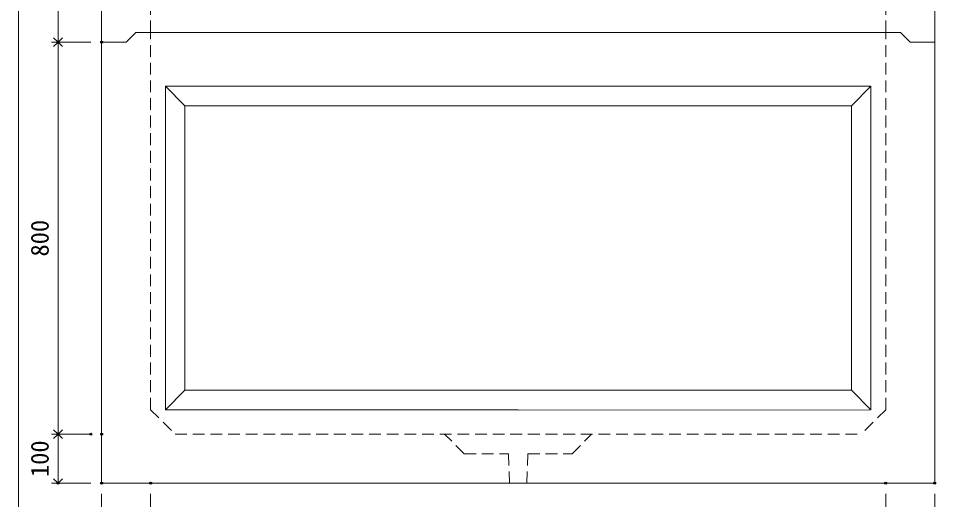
# Model space of a CAD drawing. Units: millimetres, scale not verified. Extents: x -6420 to 6420, y -3029 to 3030.
# Drawn here: x -1740 to 132, y -1569 to -587 of the extents above; entities that cross this region are included whole.
import ezdxf
from ezdxf.enums import TextEntityAlignment as Align

# ---------------------------------------------------------------- set-up
doc = ezdxf.new("R2010")
doc.units = ezdxf.units.MM
doc.header["$LTSCALE"] = 20
doc.header["$PDMODE"] = 32
doc.header["$PDSIZE"] = 4
doc.linetypes.add('DASHED1', pattern=[1.8, 1.2, -0.6])
doc.layers.add('0-1_Defpoints', color=7, linetype='Continuous')
for name, color, linetype, lineweight in [('0-2_waku', 7, 'Continuous', 18), ('0-3_gaikei', 7, 'Continuous', 18), ('0-4_kakure', 7, 'DASHED1', 5), ('0-5_sunpou', 7, 'Continuous', 5), ('0-8_uchigawa', 6, 'Continuous', 18)]:
    doc.layers.add(name, color=color, linetype=linetype, lineweight=lineweight)
doc.styles.add('ＭＳ ゴシック', font='')
doc.styles.get('ＭＳ ゴシック').set_extended_font_data('MS Gothic')

# ---------------------------------------------------------------- blocks, each defined once
blk = doc.blocks.new('_Open90')
at = {"layer": '0-5_sunpou'}
blk.add_line((0, 0), (-1, 0), dxfattribs=at)
blk.add_lwpolyline([(-0.5, 0.5), (0, 0), (-0.5, -0.5)], dxfattribs=at)
blk = doc.blocks.new('D76')
at = {"layer": '0-1_Defpoints'}
for p in [(1013.24, 2361.83), (924.21, 1961.83), (1013.24, 1961.83)]:
    blk.add_point(p, dxfattribs=at)
at = {"layer": '0-5_sunpou'}
for p, q in [((991.24, 2361.83), (911.21, 2361.83)), ((924.21, 2343.83), (924.21, 1979.83)), ((991.24, 1961.83), (911.21, 1961.83))]:
    blk.add_line(p, q, dxfattribs=at)
at = {"layer": '0-5_sunpou', "xscale": 18, "yscale": 18}
for p, rotation in [((924.21, 2361.83), 90), ((924.21, 1961.83), 270)]:
    blk.add_blockref('_Open90', p, dxfattribs=dict(at, rotation=rotation))
at = {"layer": '0-5_sunpou', "style": 'ＭＳ ゴシック'}
blk.add_text('400', height=36.66, rotation=90, dxfattribs=at).set_placement((916.21, 2124.33), align=Align.BOTTOM_LEFT)
blk = doc.blocks.new('D59')
at = {"layer": '0-1_Defpoints'}
for p in [(1013.24, 1961.83), (924.21, 1161.83), (1013.24, 1161.83)]:
    blk.add_point(p, dxfattribs=at)
at = {"layer": '0-5_sunpou'}
for p, q in [((991.24, 1961.83), (911.21, 1961.83)), ((924.21, 1943.83), (924.21, 1179.83)), ((991.24, 1161.83), (911.21, 1161.83))]:
    blk.add_line(p, q, dxfattribs=at)
at = {"layer": '0-5_sunpou', "xscale": 18, "yscale": 18}
for p, rotation in [((924.21, 1961.83), 90), ((924.21, 1161.83), 270)]:
    blk.add_blockref('_Open90', p, dxfattribs=dict(at, rotation=rotation))
at = {"layer": '0-5_sunpou', "style": 'ＭＳ ゴシック'}
blk.add_text('800', height=36.66, rotation=90, dxfattribs=at).set_placement((916.21, 1524.33), align=Align.BOTTOM_LEFT)
blk = doc.blocks.new('D60')
at = {"layer": '0-1_Defpoints'}
for p in [(991.24, 1161.83), (924.21, 1061.83), (1013.24, 1061.83)]:
    blk.add_point(p, dxfattribs=at)
at = {"layer": '0-5_sunpou'}
for p, q in [((969.24, 1161.83), (911.21, 1161.83)), ((924.21, 1143.83), (924.21, 1079.83)), ((991.24, 1061.83), (911.21, 1061.83))]:
    blk.add_line(p, q, dxfattribs=at)
at = {"layer": '0-5_sunpou', "xscale": 18, "yscale": 18}
for p, rotation in [((924.21, 1161.83), 90), ((924.21, 1061.83), 270)]:
    blk.add_blockref('_Open90', p, dxfattribs=dict(at, rotation=rotation))
at = {"layer": '0-5_sunpou', "style": 'ＭＳ ゴシック'}
blk.add_text('100', height=36.66, rotation=90, dxfattribs=at).set_placement((916.21, 1074.33), align=Align.BOTTOM_LEFT)
blk = doc.blocks.new('D61')
at = {"layer": '0-1_Defpoints'}
for p in [(1013.24, 1061.83), (1113.24, 1061.83), (1113.24, 944.12)]:
    blk.add_point(p, dxfattribs=at)
at = {"layer": '0-5_sunpou'}
for p, q in [((1013.24, 1039.83), (1013.24, 931.12)), ((1113.24, 1039.83), (1113.24, 931.12)), ((1031.24, 944.12), (1095.24, 944.12))]:
    blk.add_line(p, q, dxfattribs=at)
at = {"layer": '0-5_sunpou', "xscale": 18, "yscale": 18, "rotation": 180}
blk.add_blockref('_Open90', (1013.24, 944.12), dxfattribs=at)
at = {"layer": '0-5_sunpou', "xscale": 18, "yscale": 18}
blk.add_blockref('_Open90', (1113.24, 944.12), dxfattribs=at)
at = {"layer": '0-5_sunpou', "style": 'ＭＳ ゴシック'}
blk.add_text('100', height=36.66, dxfattribs=at).set_placement((1025.74, 952.12), align=Align.BOTTOM_LEFT)
blk = doc.blocks.new('D62')
at = {"layer": '0-1_Defpoints'}
for p in [(1113.24, 1061.83), (2613.24, 1061.83), (2613.24, 944.12)]:
    blk.add_point(p, dxfattribs=at)
at = {"layer": '0-5_sunpou'}
for p, q in [((1113.24, 1039.83), (1113.24, 931.12)), ((2613.24, 1039.83), (2613.24, 931.12)), ((1131.24, 944.12), (2595.24, 944.12))]:
    blk.add_line(p, q, dxfattribs=at)
at = {"layer": '0-5_sunpou', "xscale": 18, "yscale": 18, "rotation": 180}
blk.add_blockref('_Open90', (1113.24, 944.12), dxfattribs=at)
at = {"layer": '0-5_sunpou', "xscale": 18, "yscale": 18}
blk.add_blockref('_Open90', (2613.24, 944.12), dxfattribs=at)
at = {"layer": '0-5_sunpou', "style": 'ＭＳ ゴシック'}
blk.add_text('1500', height=36.66, dxfattribs=at).set_placement((1813.24, 952.12), align=Align.BOTTOM_LEFT)
blk = doc.blocks.new('D63')
at = {"layer": '0-1_Defpoints'}
for p in [(2613.24, 1061.83), (2713.24, 1061.83), (2713.24, 944.12)]:
    blk.add_point(p, dxfattribs=at)
at = {"layer": '0-5_sunpou'}
for p, q in [((2613.24, 1039.83), (2613.24, 931.12)), ((2713.24, 1039.83), (2713.24, 931.12)), ((2631.24, 944.12), (2695.24, 944.12))]:
    blk.add_line(p, q, dxfattribs=at)
at = {"layer": '0-5_sunpou', "xscale": 18, "yscale": 18, "rotation": 180}
blk.add_blockref('_Open90', (2613.24, 944.12), dxfattribs=at)
at = {"layer": '0-5_sunpou', "xscale": 18, "yscale": 18}
blk.add_blockref('_Open90', (2713.24, 944.12), dxfattribs=at)
at = {"layer": '0-5_sunpou', "style": 'ＭＳ ゴシック'}
blk.add_text('100', height=36.66, dxfattribs=at).set_placement((2625.74, 952.12), align=Align.BOTTOM_LEFT)

msp = doc.modelspace()

# ---------------------------------------------------------------- linework, layer by layer
at = {"layer": '0-2_waku'}
msp.add_line((-1740, 3029.6), (-1740, -2670.4), dxfattribs=at)
at = {"layer": '0-3_gaikei'}
for p, q in [((130, -635.4), (130, 329.6)), ((-1570, 314.6), (-1570, -635.4)), ((-1500, -615.4), (-1520, -635.4)), ((-1500, -615.4), (-1520, -635.4)), ((-1500, -615.4), (-1520, -635.4)), ((-1500, -615.4), (-1520, -635.4)), ((-1500, -615.4), (-1520, -635.4)), ((-1500, -615.4), (-1520, -635.4)), ((-1500, -615.4), (-1520, -635.4)), ((-1500, -615.4), (-1520, -635.4)), ((-1500, -615.4), (-1520, -635.4)), ((-1500, -615.4), (-1520, -635.4)), ((-1500, -615.4), (-1520, -635.4)), ((-1500, -615.4), (-1520, -635.4)), ((-1500, -615.4), (-1520, -635.4)), ((-1500, -615.4), (-1520, -635.4)), ((-1500, -615.4), (-1520, -635.4)), ((-1500, -615.4), (-1520, -635.4)), ((-1500, -615.4), (-1520, -635.4)), ((-1500, -615.4), (-1520, -635.4)), ((-1500, -615.4), (-1520, -635.4)), ((-1500, -615.4), (-1520, -635.4)), ((-1500, -615.4), (-1520, -635.4)), ((-1500, -615.4), (-1520, -635.4)), ((-1500, -615.4), (-1520, -635.4)), ((-1500, -615.4), (-1520, -635.4)), ((-1500, -615.4), (-1520, -635.4)), ((-1500, -615.4), (-1520, -635.4)), ((-1500, -615.4), (-1520, -635.4)), ((-1500, -615.4), (-1520, -635.4)), ((-1500, -615.4), (-1520, -635.4)), ((-1500, -615.4), (-1520, -635.4)), ((-1500, -615.4), (-1520, -635.4)), ((-1500, -615.4), (-1520, -635.4)), ((-1500, -615.4), (-1520, -635.4)), ((-1500, -615.4), (-1520, -635.4)), ((-1500, -615.4), (-1520, -635.4)), ((-1500, -615.4), (-1520, -635.4)), ((-1500, -615.4), (60, -615.4)), ((-1500, -615.4), (60, -615.4)), ((-1500, -615.4), (60, -615.4)), ((-1500, -615.4), (60, -615.4)), ((-1500, -615.4), (60, -615.4)), ((-1500, -615.4), (60, -615.4)), ((-1500, -615.4), (60, -615.4)), ((-1500, -615.4), (60, -615.4)), ((-1500, -615.4), (60, -615.4)), ((-1500, -615.4), (60, -615.4)), ((-1500, -615.4), (60, -615.4)), ((-1500, -615.4), (60, -615.4)), ((-1500, -615.4), (60, -615.4)), ((-1500, -615.4), (60, -615.4)), ((-1500, -615.4), (60, -615.4)), ((-1500, -615.4), (60, -615.4)), ((-1500, -615.4), (60, -615.4)), ((-1500, -615.4), (60, -615.4)), ((-1500, -615.4), (60, -615.4)), ((-1500, -615.4), (60, -615.4)), ((-1500, -615.4), (60, -615.4)), ((-1500, -615.4), (60, -615.4)), ((-1500, -615.4), (60, -615.4)), ((-1500, -615.4), (60, -615.4)), ((-1500, -615.4), (60, -615.4)), ((-1500, -615.4), (60, -615.4)), ((-1500, -615.4), (60, -615.4)), ((-1500, -615.4), (60, -615.4)), ((-1500, -615.4), (60, -615.4)), ((-1500, -615.4), (60, -615.4)), ((-1500, -615.4), (60, -615.4)), ((-1500, -615.4), (60, -615.4)), ((-1500, -615.4), (60, -615.4)), ((-1500, -615.4), (60, -615.4)), ((-1500, -615.4), (60, -615.4)), ((-1500, -615.4), (60, -615.4)), ((60, -615.4), (80, -635.4)), ((60, -615.4), (80, -635.4)), ((60, -615.4), (80, -635.4)), ((60, -615.4), (80, -635.4)), ((60, -615.4), (80, -635.4)), ((60, -615.4), (80, -635.4)), ((60, -615.4), (80, -635.4)), ((60, -615.4), (80, -635.4)), ((60, -615.4), (80, -635.4)), ((60, -615.4), (80, -635.4)), ((60, -615.4), (80, -635.4)), ((60, -615.4), (80, -635.4)), ((60, -615.4), (80, -635.4)), ((60, -615.4), (80, -635.4)), ((60, -615.4), (80, -635.4)), ((60, -615.4), (80, -635.4)), ((60, -615.4), (80, -635.4)), ((60, -615.4), (80, -635.4)), ((60, -615.4), (80, -635.4)), ((60, -615.4), (80, -635.4)), ((60, -615.4), (80, -635.4)), ((60, -615.4), (80, -635.4)), ((60, -615.4), (80, -635.4)), ((60, -615.4), (80, -635.4)), ((60, -615.4), (80, -635.4)), ((60, -615.4), (80, -635.4)), ((60, -615.4), (80, -635.4)), ((60, -615.4), (80, -635.4)), ((60, -615.4), (80, -635.4)), ((60, -615.4), (80, -635.4)), ((60, -615.4), (80, -635.4)), ((60, -615.4), (80, -635.4)), ((60, -615.4), (80, -635.4)), ((60, -615.4), (80, -635.4)), ((60, -615.4), (80, -635.4)), ((60, -615.4), (80, -635.4)), ((-1570, -635.4), (-1520, -635.4)), ((-1570, -635.4), (-1520, -635.4)), ((-1570, -635.4), (-1520, -635.4)), ((-1570, -635.4), (-1520, -635.4)), ((-1570, -635.4), (-1520, -635.4)), ((-1570, -635.4), (-1520, -635.4)), ((-1570, -635.4), (-1520, -635.4)), ((-1570, -635.4), (-1520, -635.4)), ((-1570, -635.4), (-1520, -635.4)), ((-1570, -635.4), (-1520, -635.4)), ((-1570, -635.4), (-1520, -635.4)), ((-1570, -635.4), (-1520, -635.4)), ((-1570, -635.4), (-1520, -635.4)), ((-1570, -635.4), (-1520, -635.4)), ((-1570, -635.4), (-1520, -635.4)), ((-1570, -635.4), (-1520, -635.4)), ((-1570, -635.4), (-1520, -635.4)), ((-1570, -635.4), (-1520, -635.4)), ((-1570, -635.4), (-1520, -635.4)), ((-1570, -635.4), (-1520, -635.4)), ((-1570, -635.4), (-1520, -635.4)), ((-1570, -635.4), (-1520, -635.4)), ((-1570, -635.4), (-1520, -635.4)), ((-1570, -635.4), (-1520, -635.4)), ((-1570, -635.4), (-1520, -635.4)), ((-1570, -635.4), (-1520, -635.4)), ((-1570, -635.4), (-1520, -635.4)), ((-1570, -635.4), (-1520, -635.4)), ((-1570, -635.4), (-1570, -1535.4)), ((-1570, -635.4), (-1520, -635.4)), ((-1570, -635.4), (-1520, -635.4)), ((-1570, -635.4), (-1520, -635.4)), ((-1570, -635.4), (-1520, -635.4)), ((-1570, -635.4), (-1520, -635.4)), ((-1570, -635.4), (-1520, -635.4)), ((-1570, -635.4), (-1520, -635.4)), ((-1570, -635.4), (-1520, -635.4)), ((-1570, -635.4), (-1520, -635.4)), ((-1570, -635.4), (-1520, -635.4)), ((-1570, -635.4), (-1520, -635.4)), ((-1570, -635.4), (-1520, -635.4)), ((-1570, -635.4), (-1520, -635.4)), ((-1570, -635.4), (-1520, -635.4)), ((-1570, -635.4), (-1520, -635.4)), ((-1570, -635.4), (-1520, -635.4)), ((-1570, -635.4), (-1520, -635.4)), ((-1570, -635.4), (-1520, -635.4)), ((80, -635.4), (130, -635.4)), ((80, -635.4), (130, -635.4)), ((80, -635.4), (130, -635.4)), ((80, -635.4), (130, -635.4)), ((80, -635.4), (130, -635.4)), ((80, -635.4), (130, -635.4)), ((80, -635.4), (130, -635.4)), ((80, -635.4), (130, -635.4)), ((80, -635.4), (130, -635.4)), ((80, -635.4), (130, -635.4)), ((80, -635.4), (130, -635.4)), ((80, -635.4), (130, -635.4)), ((80, -635.4), (130, -635.4)), ((80, -635.4), (130, -635.4)), ((80, -635.4), (130, -635.4)), ((80, -635.4), (130, -635.4)), ((80, -635.4), (130, -635.4)), ((80, -635.4), (130, -635.4)), ((80, -635.4), (130, -635.4)), ((80, -635.4), (130, -635.4)), ((80, -635.4), (130, -635.4)), ((80, -635.4), (130, -635.4)), ((80, -635.4), (130, -635.4)), ((80, -635.4), (130, -635.4)), ((80, -635.4), (130, -635.4)), ((80, -635.4), (130, -635.4)), ((80, -635.4), (130, -635.4)), ((80, -635.4), (130, -635.4)), ((80, -635.4), (130, -635.4)), ((80, -635.4), (130, -635.4)), ((80, -635.4), (130, -635.4)), ((80, -635.4), (130, -635.4)), ((80, -635.4), (130, -635.4)), ((80, -635.4), (130, -635.4)), ((80, -635.4), (130, -635.4)), ((80, -635.4), (130, -635.4)), ((130, -1535.4), (130, -635.4)), ((-1570, -1535.4), (130, -1535.4))]:
    msp.add_line(p, q, dxfattribs=at)
at = {"layer": '0-4_kakure'}
for p, q in [((-1470, -615.4), (-1470, 184.6)), ((30, -615.4), (30, 184.6)), ((-1470, -1385.4), (-1470, -615.4)), ((30, -1385.4), (30, -615.4)), ((-1470, -1385.4), (-1420, -1435.4)), ((30, -1385.4), (-20, -1435.4)), ((-1420, -1435.4), (-20, -1435.4)), ((-830, -1475.4), (-870, -1435.4)), ((-830, -1475.4), (-740, -1475.4)), ((-740, -1475.4), (-737.5, -1535.4)), ((-700, -1475.4), (-702.5, -1535.4))]:
    msp.add_line(p, q, dxfattribs=at)
msp.add_lwpolyline([(-700, -1475.4), (-610, -1475.4), (-570, -1435.4)], dxfattribs=at)
at = {"layer": '0-8_uchigawa'}
for p, q in [((-1440, -725.4), (-720, -725.4)), ((-1440, -725.4), (-1440, -1385.4)), ((-1400, -765.4), (-1440, -725.4)), ((0, -725.4), (-720, -725.4)), ((-40, -765.4), (0, -725.4)), ((0, -725.4), (0, -1385.4)), ((0, -725.4), (0, -1385.4)), ((-1400, -765.4), (-1400, -1345.4)), ((-1400, -765.4), (-720, -765.4)), ((-1400, -765.4), (-720, -765.4)), ((-40, -765.4), (-720, -765.4)), ((-40, -765.4), (-40, -1345.4)), ((-1400, -1345.4), (-1440, -1385.4)), ((-1400, -1345.4), (-720, -1345.4)), ((-1440, -1385.4), (-720, -1385.4)), ((-719.31, -1386.09), (0, -1385.4))]:
    msp.add_line(p, q, dxfattribs=at)
msp.add_lwpolyline([(-720, -1345.4), (-40, -1345.4), (0, -1385.4)], dxfattribs=at)

# ---------------------------------------------------------------- block references
at = {"layer": '0-5_sunpou'}
for name in ['D76', 'D59', 'D60', 'D61', 'D62', 'D63']:
    msp.add_blockref(name, (-2583.24, -2597.23), dxfattribs=at)

doc.saveas('drawing.dxf')
